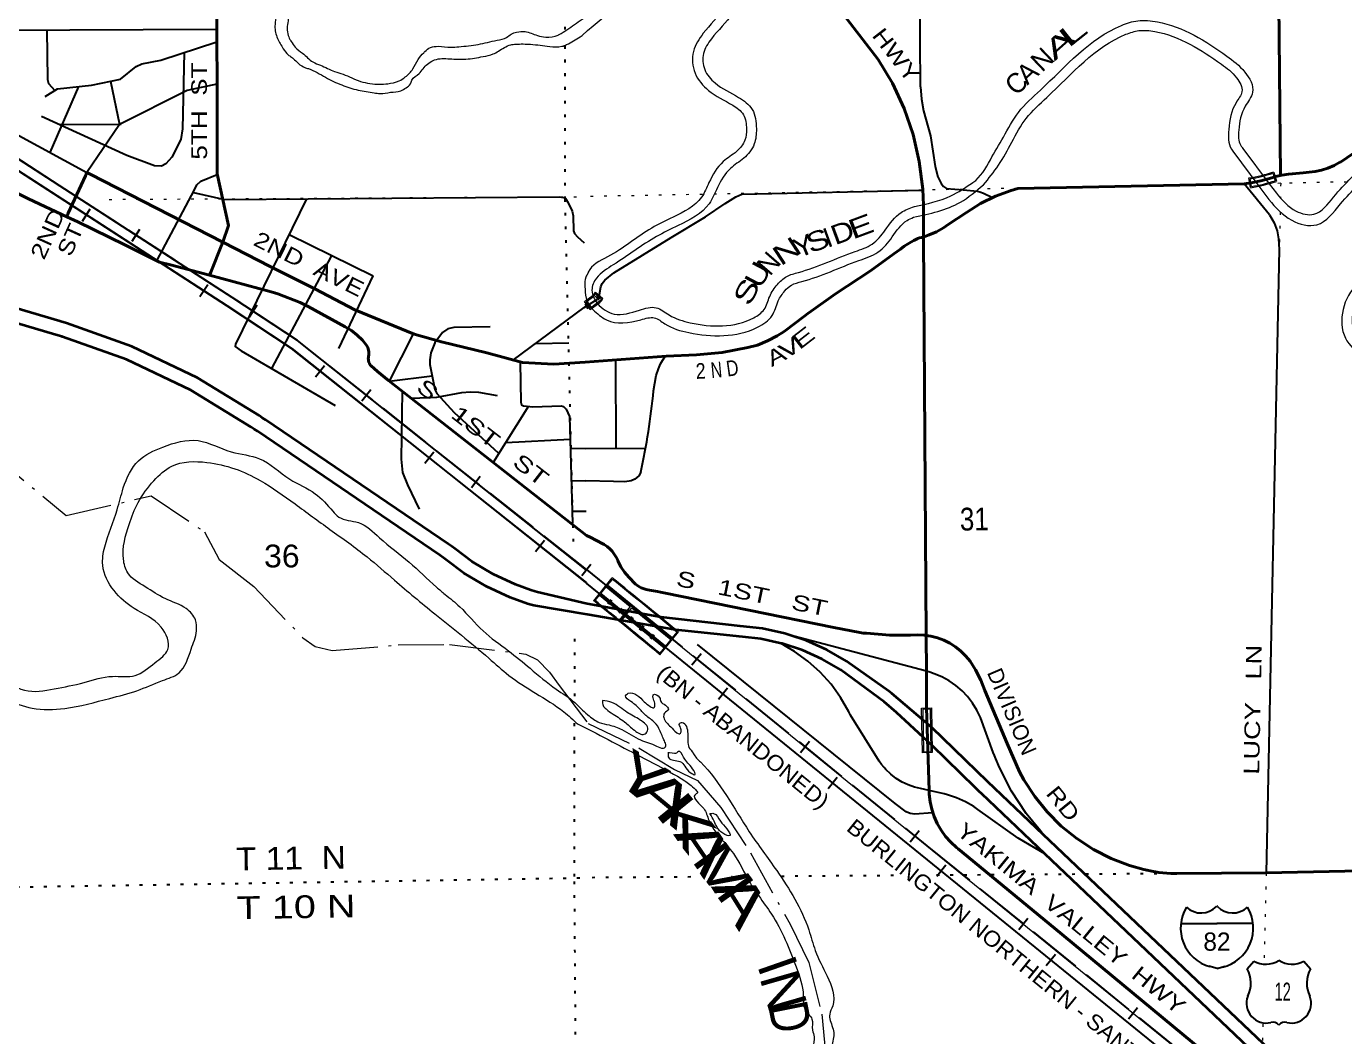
# Model space of a CAD drawing. Header units: feet. Extents: x -2 to 285336, y -549186 to -364975.
# Drawn here: x 185504 to 195631, y -407182 to -399425 of the extents above; entities that cross this region are included whole.
import ezdxf
from ezdxf.enums import TextEntityAlignment as Align

# ---------------------------------------------------------------- set-up
doc = ezdxf.new("R2010")
doc.units = ezdxf.units.FT
doc.header["$LTSCALE"] = 70
for name, pattern in [('DOT_DASHED', [7.7, 5, -1.2, 0.3, -1.2]), ('DOTTED', [1.5, 0.3, -1.2]), ('LONG_DASHED', [7.5, 6, -1.5])]:
    doc.linetypes.add(name, pattern=pattern)
for name, color, linetype, lineweight in [('15', 7, 'Continuous', 25), ('16', 7, 'Continuous', 25), ('18', 7, 'Continuous', 35), ('19', 7, 'Continuous', 25), ('26', 7, 'Continuous', 40), ('27', 7, 'Continuous', 13), ('29', 7, 'Continuous', 25), ('31', 7, 'Continuous', 13), ('34', 7, 'Continuous', 25), ('39', 7, 'Continuous', 13), ('41', 7, 'Continuous', 13), ('44', 7, 'DOT_DASHED', 13), ('55', 7, 'Continuous', 13), ('6', 7, 'DOTTED', 25), ('61', 7, 'Continuous', 13), ('63', 7, 'Continuous', 25), ('7', 7, 'DOTTED', 13)]:
    doc.layers.add(name, color=color, linetype=linetype, lineweight=lineweight)
doc.layers.add('30', color=7, linetype='Continuous')

msp = doc.modelspace()

# ---------------------------------------------------------------- linework, layer by layer
at = {"layer": '15'}
for p, q in [((194647.27, -406183.03), (194650.17, -406180.12)), ((194653.34, -406182.5), (194649.91, -406180.12)), ((194374.56, -406314.5), (194650.97, -406314.5)), ((194650.97, -406660.08), (194587.08, -406642.12)), ((194650.44, -406660.34), (194714.07, -406641.6))]:
    msp.add_line(p, q, dxfattribs=at)
msp.add_lwpolyline([(194926.33, -406314.5), (194650.44, -406314.5), (194650.97, -406314.5)], dxfattribs=at)
for centre, radius, start, end in [((194528.59, -406067), 165.66, 227.34264, 315.81164), ((194772.28, -406067), 165.66, 224.18794, 312.69414), ((194677.19, -406349.6), 306.13, 148.44434, 254.43375), ((194623.68, -406349.6), 306.13, 283.08088, 31.62479)]:
    msp.add_arc(centre, radius, start, end, dxfattribs=at)
at = {"layer": '16'}
for p, q in [((194882.26, -406661.14), (194933.57, -406602.38)), ((195125.33, -406596.41), (195125.05, -406596.61)), ((195317.42, -406602.29), (195368.81, -406661.14))]:
    msp.add_line(p, q, dxfattribs=at)
for centre, radius, start, end in [((194689.28, -406771.77), 222.05, 332.97043, 29.75871), ((195024.65, -406444.72), 182.07, 239.97227, 303.45418), ((195226.43, -406445.22), 181.52, 236.33975, 300.08743), ((195226.42, -406444.72), 182.07, 236.54582, 236.59441), ((195561.78, -406771.77), 222.05, 150.24129, 207.02957), ((195028.47, -406926.67), 151.42, 159.09177, 283.81923), ((195222.59, -406926.67), 151.42, 256.18077, 20.90823)]:
    msp.add_arc(centre, radius, start, end, dxfattribs=at)
for centre, major_axis, start_param, end_param in [((195083.81, -407125.49), (-19.56, 51.67), 4.95877769, 6.28318531), ((195167.26, -407125.49), (19.56, 51.67), 0, 1.32637542)]:
    msp.add_ellipse(centre, major_axis=major_axis, ratio=0.929097, start_param=start_param, end_param=end_param, dxfattribs=at)
at = {"layer": '18'}
for points in [[(189811.09, -403858.95), (189430.48, -403768.69), (189413.05, -403764.56), (189380.48, -403753.05), (189261.92, -403711.17), (189089.24, -403630.91), (188925.89, -403533.04), (188798.02, -403436.95), (188769.15, -403415.25), (188748.02, -403400.89), (187341.76, -402445.3), (187316.76, -402429.67), (187291.76, -402412.88), (186820.1, -402124.07), (186314.42, -401883.08), (185811.32, -401705.11), (185769.02, -401690.15), (185761.32, -401687.88), (183887.45, -401134.56)], [(189811.77, -403940.95), (189403.22, -403871.54), (189381.49, -403867.85), (189353.22, -403857.86), (189221.59, -403811.36), (189038.66, -403726.34), (188865.61, -403622.66), (188729.34, -403520.25), (188708.8, -403504.81), (188679.34, -403484.79), (187280.24, -402534.06), (187255.24, -402518.43), (187230.24, -402501.69), (186768.6, -402219), (186273.13, -401982.87), (185780.68, -401808.67), (185777.24, -401807.45), (185730.68, -401793.66), (183967.49, -401271.36)], [(191369.11, -404099.27), (191330.22, -404086.46), (191160.3, -404049.6), (190987.45, -404030.71), (190376.91, -403960.62), (189811.09, -403858.96)], [(191293.38, -404160.22), (191147.45, -404128.57), (191005.94, -404113.1), (190980.94, -404110.44), (190955.94, -404107.74), (190491.65, -404057.62), (189811.77, -403940.96)], [(193328.73, -405779.44), (192843.64, -405318.42), (192824.5, -405300.23), (192793.64, -405270.01), (192463.46, -404946.64), (192188.63, -404692.89), (192093.51, -404612.19), (191762.92, -404368.48), (191760.27, -404366.74), (191617.29, -404283.39), (191466.38, -404215.45), (191309.19, -404163.65), (191293.38, -404160.22)], [(193315.57, -405628.97), (192890.93, -405225.4), (192460.27, -404808.86), (192153.09, -404548.5), (192129.8, -404529.98), (191806.9, -404301.66), (191804.12, -404299.83), (191653.9, -404212.27), (191495.36, -404140.88), (191369.11, -404099.27)], [(198290.84, -411237.42), (198283.64, -411223.23), (198163.26, -410994.45), (197613.15, -410070.92), (196945.04, -409177.14), (196187.17, -408358.09), (193315.57, -405628.97)], [(198179.46, -411238.38), (198140.52, -411162.29), (197530.03, -410126.52), (196868.19, -409241.12), (196140.56, -408454.75), (196117.6, -408429.93), (196092.43, -408406.01), (193328.73, -405779.44)]]:
    msp.add_lwpolyline(points, dxfattribs=at)
at = {"layer": '19'}
for points in [[(192439.56, -405292.78), (192372, -405278.05), (192327.83, -405267.14), (192278.34, -405249.65), (192230.95, -405227.08), (192186.19, -405199.68), (192144.53, -405167.75), (192106.43, -405131.64), (192093.7, -405116.75), (192072.34, -405091.78), (192056.66, -405066.75), (191835, -404713.05), (191822.21, -404687.19), (191759.33, -404578.34), (191685.43, -404476.66), (191601.3, -404383.26), (191507.86, -404299.17), (191406.15, -404225.3), (191322.28, -404176.9), (191293.38, -404160.22)], [(192418.17, -404377.21), (191398.89, -404107.16), (191369.11, -404099.27)], [(193315.57, -405628.97), (193293.59, -405602.05), (193184.93, -405468.95), (193073.09, -405298.23), (192979.71, -405116.75), (192951.63, -405049.83), (192941.11, -405024.75), (192931.91, -404999.83), (192833, -404732.05), (192806, -404675.27), (192773.22, -404621.63), (192735.01, -404571.7), (192691.79, -404526.05), (192644.03, -404485.16), (192592.26, -404449.49), (192537.05, -404419.42), (192478.99, -404395.29), (192444, -404384.05), (192418.17, -404377.21)], [(193328.73, -405779.44), (193298, -405761.27), (193122.31, -405657.43), (192814, -405438.05), (192782.22, -405415.98), (192718.12, -405378.65), (192650.46, -405348.23), (192580, -405325.05), (192554.14, -405317.76), (192439.56, -405292.78)]]:
    msp.add_lwpolyline(points, dxfattribs=at)
at = {"layer": '26'}
for p, q in [((192416.36, -404101.11), (192396.33, -401045.96)), ((192418.17, -404377.21), (192416.36, -404101.11))]:
    msp.add_line(p, q, dxfattribs=at)
for points in [[(195138.66, -400568.77), (195088.24, -395279.61), (195021.46, -389992.83), (195021.14, -389967.83)], [(187012.86, -401081.67), (187058.21, -400954.28), (186969.33, -400556.49), (186966.61, -398828.9), (186958.51, -398102.65), (186942.56, -395580.63), (186942.49, -395567.58)], [(192396.33, -401045.96), (192394.7, -400797.46), (192389.82, -400674.54), (192363.87, -400463.36), (192315.98, -400256.06), (192246.69, -400054.9), (192156.74, -399862.08), (192047.14, -399679.72), (190155.66, -397222.51), (190021.45, -397076.93), (189872.76, -396946.17), (189753.32, -396858.73)], [(185814.49, -400886.25), (185519.78, -400748.18), (184922.91, -400449.4), (184491.92, -400232.03), (184378.37, -400160.36)], [(195100.07, -400578.29), (195111.72, -400575.46), (195149.62, -400566.27), (195200.16, -400559.49), (195228.58, -400558.02), (195311.39, -400549.21), (195403.55, -400538.79), (195453.98, -400528.9), (195503.09, -400513.8), (195550.36, -400493.65), (195595.26, -400468.67), (195598.94, -400466.35), (195785.31, -400339.75)], [(187012.86, -401081.67), (185993.64, -400558.58), (185968.94, -400545.9), (185957.3, -400571.56), (185826.37, -400860.06), (185814.49, -400886.25)], [(194861.51, -400633.71), (194925.82, -400624.53), (194987.19, -400611.18), (195071.69, -400588.04), (195100.07, -400578.29)], [(192396.33, -401045.96), (192406.51, -401037.8), (192440.35, -401026.77), (192496.86, -401001.54), (192550.43, -400970.55), (192586.09, -400945.42), (192726, -400854.05), (192834.32, -400785.44), (192949.21, -400728.52), (193069.42, -400683.93), (193121, -400669.05), (194861.51, -400633.7)], [(186910.7, -401336.44), (186611.67, -401256.45), (186527.08, -401234.6), (186260.04, -401102.71), (185899.95, -400926.28), (185814.49, -400886.25)], [(186910.7, -401336.44), (186920.98, -401311.02), (187006.46, -401099.64), (187012.86, -401081.67)], [(189795.78, -402002.87), (189555.73, -402017.54), (189316.77, -402005.56), (189042.68, -401931.99), (188692.16, -401847.69), (188482.49, -401787.07), (188027.97, -401602.21), (187720.3, -401440.93), (187376.35, -401268.22), (187012.86, -401081.67)], [(189795.78, -402002.87), (190418, -401958.05), (190651, -401946.05), (190850.27, -401929.21), (191046.69, -401891.65), (191120, -401872.05), (191198.42, -401840.46), (191273.1, -401800.86), (191325.35, -401766.73), (191483.12, -401647.53), (191507.89, -401628.81), (191533.12, -401610.87), (191719.02, -401478.65), (191988, -401302.05), (192168.15, -401171.98), (192193.39, -401153.76), (192218.15, -401134.83), (192247.58, -401112.33), (192298.31, -401081.38), (192322.72, -401067.97), (192348.31, -401055.01), (192351.08, -401053.8), (192356.51, -401052.09), (192365.9, -401049.12), (192381.12, -401046.02), (192396.33, -401045.96)], [(189806.76, -403334.24), (188286.72, -402144.81), (188202.39, -402074.02), (188176.65, -402052.41), (188152.39, -402032.37), (188148.88, -402028.15), (188143.66, -402020.33), (188139.28, -402012.01), (188135.8, -402003.28), (188133.26, -401994.24), (188131.67, -401984.98), (188131.06, -401975.6), (188131.43, -401966.21), (188133.35, -401958.51), (188135.2, -401946.91), (188135.82, -401935.17), (188135.21, -401923.44), (188133.38, -401911.83), (188130.34, -401900.48), (188126.14, -401889.51), (188120.81, -401879.03), (188114.41, -401869.18), (188085.69, -401835.26), (188045.64, -401796.08), (188001.71, -401761.29), (187954.39, -401731.3), (187668.4, -401574.68), (187606.84, -401545.86), (187435.22, -401479.59), (187411.36, -401470.38), (187385.22, -401463.39), (186910.7, -401336.44)], [(192416.36, -404101.11), (192401.31, -404098.79), (192349.21, -404096.28), (192297.14, -404099.23), (192292.19, -404099.8), (192136.3, -404100.68), (191956.87, -404085.13), (191931.77, -404082.95), (191906.87, -404078.39), (191707.65, -404041.86), (190402.23, -403775.02), (190376.47, -403769.76), (190352.23, -403765.12), (190291.61, -403753.52), (190266.52, -403748.72), (190241.61, -403741.04), (190227.18, -403735.23), (190208.74, -403725.46), (190191.42, -403713.82), (190184.85, -403708.67), (190131.66, -403655.27), (190099.66, -403616.16), (190071.92, -403573.92), (190048.75, -403529.01), (190046.82, -403524.69), (190035.12, -403500.15), (190020.92, -403476.97), (190004.37, -403455.4), (189985.66, -403435.67), (189964.99, -403418.01), (189942.59, -403402.61), (189933.27, -403397.16), (189835.16, -403346.52), (189806.76, -403334.24)], [(200349.74, -405811.33), (195027.78, -405924.78), (194343.05, -405929.24), (194295.13, -405929.12), (194203.36, -405921.57), (194137.89, -405909.2), (194113.01, -405904.5), (194087.89, -405897.65), (193979.7, -405868.12), (193837.24, -405813.5), (193701.27, -405744.28), (193573.27, -405661.23), (193454.67, -405565.25), (193346.74, -405457.4), (193250.68, -405338.86), (193167.54, -405210.93), (193134.58, -405148.72), (193037.76, -404931.55), (192867.67, -404525.58), (192836.18, -404444.25), (192796.36, -404366.66), (192753.22, -404299.98), (192720.22, -404259.58), (192683.19, -404222.86), (192642.51, -404190.2), (192598.65, -404161.98), (192552.07, -404138.5), (192503.3, -404120.01), (192452.86, -404106.73), (192416.36, -404101.11)], [(192439.56, -405292.78), (192420.01, -404658.05), (192418.17, -404377.21)], [(198024.88, -411022.28), (197979.69, -410996.69), (197880.11, -410929.98), (197788.06, -410853.24), (197704.53, -410767.29), (197630.44, -410673.08), (196974.47, -409716.08), (196905.23, -409610.59), (196481.27, -409044.18), (196000.43, -408525.19), (195467.97, -408059.31), (193460.2, -406399.09), (192690.66, -405763.23), (192663.25, -405740.95), (192648.9, -405729.67), (192604.95, -405689.98), (192565.39, -405645.9), (192530.65, -405597.94), (192501.12, -405546.6), (192477.11, -405492.46), (192458.9, -405436.11), (192446.67, -405378.16), (192440.57, -405319.25), (192439.56, -405292.78)]]:
    msp.add_lwpolyline(points, dxfattribs=at)
at = {"layer": '29'}
for p, q in [((192373.8, -399889.04), (192357.91, -398068.07)), ((184378.15, -399455.83), (186967.58, -399447.35)), ((185904.38, -399886.56), (185685.22, -400392.82)), ((186150.52, -399846.77), (186218.61, -400177.43)), ((185756.57, -400178.18), (186232.63, -400175.41)), ((195053.8, -400871.2), (194860, -400633.05)), ((187522.46, -401022.78), (188169.42, -401341.08)), ((187390.09, -402052.35), (187848.83, -401188.93)), ((195129.33, -401137.99), (195028.03, -405925.76)), ((187904.18, -401899.01), (188169.42, -401341.08)), ((189245.75, -401986.5), (189790.27, -401584.66)), ((189418.84, -401858.76), (189670.6, -401854.77)), ((190029.04, -401986.07), (190033.15, -402665.46)), ((189362.79, -402342.04), (189090.2, -402773.53)), ((189187.33, -402621.27), (189681.01, -402593.6)), ((189685.04, -402664.17), (189801.25, -402666.46)), ((189801.25, -402666.46), (190257.36, -402664.49)), ((189693.26, -402912.96), (189803.3, -402914.26)), ((189703.54, -403147.35), (189805.21, -403146.47))]:
    msp.add_line(p, q, dxfattribs=at)
for points in [[(185662.66, -399451.62), (185666.32, -399831.9), (185673.26, -399864.17), (185722.77, -399916.84)], [(185649.41, -399962.18), (185743.43, -399904.07), (186003.75, -399875.75), (186227.99, -399831.47), (186348.61, -399733.21), (186392, -399713.28), (186536.15, -399683.1), (186967.74, -399543.81)], [(186715.79, -399625.12), (186703.36, -400212.8), (186689.76, -400292.47), (186621.65, -400428.87), (186574.67, -400481.63), (186541.79, -400498.08), (186489.58, -400495.03), (186277.14, -400417.31), (185621.65, -400116.2)], [(186968.25, -399869.35), (186738.87, -399916.81), (186220.61, -400177.42), (185968.94, -400545.9)], [(192373.8, -399889.04), (192380.13, -399983.8), (192396.86, -400073.12), (192448.93, -400266.62), (192486.12, -400501.05), (192506.58, -400581.05), (192530.75, -400631.29), (192549.36, -400653.61), (192571.66, -400668.5), (192701.84, -400679.66), (192809.7, -400690.83), (192828.3, -400694.54), (192858.05, -400705.71), (192926.32, -400739.86)], [(185357.41, -400186.52), (185374.5, -400214.34), (185417.61, -400248.43), (185968.94, -400545.9)], [(186505.7, -401224.04), (186796.36, -400680.61), (186813.06, -400642.01), (186844.3, -400612.56), (186970.36, -400561.09)], [(186787.2, -400701.77), (187026.8, -400753.03), (189596.43, -400733.04), (189633.67, -400739.67), (189647.03, -400746.87), (189663.47, -400775.65), (189696.77, -400844.9), (189705.59, -400879.48), (189707.07, -400994.86), (189713.82, -401015.19), (189737.19, -401040.81), (189788.23, -401088.23)], [(189790.27, -401584.66), (189891.93, -401518.82), (189899.39, -401510.06), (189904.97, -401497.97), (189917.67, -401424.33), (189927.28, -401400.29), (189946.81, -401374.24), (190017.64, -401317.53), (190458.2, -401045.86), (190720.4, -400887.72), (190872.88, -400785.39), (190954.71, -400733.3), (191001.2, -400712.83), (192390.87, -400683.12)], [(187656.8, -400748.13), (187110.99, -401864.03), (187108.99, -401883.89), (187155.15, -401915.96), (187876.95, -402334.98)], [(195053.8, -400871.2), (195089.64, -400932.69), (195113.81, -400995.95), (195123.11, -401055.49), (195129.33, -401137.99)], [(189066.55, -401732.25), (188788.16, -401736.6), (188740.73, -401748.18), (188701.68, -401774.9), (188642.17, -401854.77), (188611.25, -401931.17), (188603.04, -401984.63), (188602.42, -402020.79), (188642.84, -402212.71), (188658.52, -402243.7), (188789.37, -402390.5), (189129.14, -402700.15)], [(188476.38, -401785.3), (188292.44, -402149.61), (188620.64, -402107.28)], [(189298, -402004.62), (189302.92, -402309.17), (189308.96, -402331.08), (189322.32, -402338.28), (189395.12, -402345.04), (189613.42, -402338.77), (189631.61, -402343.42), (189651.13, -402362.95), (189675.79, -402420.52), (189700.46, -403238.84)], [(190321.68, -402222.36), (190342.9, -402106.32), (190359.63, -402054.23), (190376.37, -402015.16), (190411.7, -401957.48)], [(188389.91, -402225.55), (188382.43, -402748.27), (188394.44, -402851.27), (188430.86, -402946.18), (188521.33, -403132.03)], [(188459.44, -402279.96), (188657.94, -402271.99), (188850.14, -402235.75), (188913.36, -402231.36), (188976.32, -402233.59), (189120.57, -402259.41)], [(190224, -402848.05), (190209.01, -402876.59), (190179.25, -402900.77), (190151.36, -402913.8), (190101.15, -402921.24), (190015.61, -402919.38), (189803.3, -402914.26)], [(192464.61, -405464.27), (192328.44, -405473.74), (192293.63, -405470.2), (192263.87, -405455.32), (192177.58, -405391.94), (190660.44, -404169.97)]]:
    msp.add_lwpolyline(points, dxfattribs=at)
msp.add_arc((185557.84, -401799.12), 4782.6, 347.33078, 354.92292, dxfattribs=at)
at = {"layer": '31'}
for p, q in [((189876.42, -401466.3), (189933.05, -401514.32)), ((189835.89, -401599.11), (189792.99, -401537.57))]:
    msp.add_line(p, q, dxfattribs=at)
for points in [[(189792.99, -401537.57), (189857.43, -401490.06), (189867.37, -401479.58), (189876.42, -401466.3)], [(189804.01, -401539.39), (189862.75, -401496.08), (189873.62, -401484.62), (189878.03, -401478.15), (189923.01, -401516.3)], [(189804.01, -401539.39), (189862.75, -401496.08), (189873.62, -401484.62), (189878.03, -401478.15), (189923.01, -401516.3)], [(189923.01, -401516.3), (189917.63, -401524.34), (189904.49, -401538.59), (189837.75, -401587.79), (189804.01, -401539.39)], [(189923.01, -401516.3), (189917.63, -401524.34), (189904.49, -401538.59), (189837.75, -401587.79), (189804.01, -401539.39)], [(189835.89, -401599.11), (189909.85, -401544.58), (189923.93, -401529.31), (189933.5, -401515.02)]]:
    msp.add_lwpolyline(points, dxfattribs=at)
at = {"layer": '31', "linetype": 'DOTTED', "lineweight": 100}
msp.add_arc((189692.61, -401343.45), 258.31, 295.10943, 325.00271, dxfattribs=at)
at = {"layer": '34'}
for p, q in [((185935.5, -400919.82), (185995.61, -400826.97)), ((186837.01, -401500.27), (186897.12, -401407.42)), ((187724.51, -402115.06), (187793.25, -402028.4)), ((188566.19, -402779.3), (188634.93, -402692.64)), ((189415.27, -403456.07), (189484, -403369.41))]:
    msp.add_line(p, q, dxfattribs=at)
at = {"layer": '34', "lineweight": 13}
msp.add_line((189812.34, -403704.16), (195355.76, -408200.04), dxfattribs=at)
at = {"layer": '34'}
for points in [[(189808.1, -403600), (187586.25, -401837.76), (187084.85, -401507.35), (174465.98, -393339.02), (172660.77, -391834.96), (157996.09, -378861.11)], [(189807.62, -403695.64), (187542.09, -401898.76), (187043.71, -401570.34), (174421.3, -393399.72), (172611.75, -391892.04), (158001.49, -378966.34)], [(181678.88, -398096.32), (187044.31, -401569.42), (187542.73, -401897.87), (189809.89, -403703.5)]]:
    msp.add_lwpolyline(points, dxfattribs=at)
at = {"layer": '34', "lineweight": 13}
msp.add_lwpolyline([(189808.62, -403598.15), (192421.47, -405717.24), (195406.15, -408137.91)], dxfattribs=at)
at = {"layer": '34', "linetype": 'DOTTED', "lineweight": 100}
msp.add_arc((150544.55, -452507.63), 62638.95, 50.58036, 51.0465, dxfattribs=at)
at = {"layer": '39'}
for p, q in [((189815, -399457.05), (189774.95, -399495.97)), ((188825, -399616.76), (188825.03, -399616.92)), ((189818.75, -401318.1), (189809.45, -401334.42)), ((189742, -404784.05), (189819.34, -404821))]:
    msp.add_line(p, q, dxfattribs=at)
for points in [[(194772.92, -400383.12), (194972.06, -400652.01), (195048.45, -400755.15)], [(194849.44, -400361.41), (195052.01, -400633.3), (195106.58, -400706.55)]]:
    msp.add_lwpolyline(points, dxfattribs=at)
for points in [[(189004.35, -396265.98), (188929.7, -396404.23), (188811.81, -396497.73), (188788.18, -396514.43), (188731.81, -396582.19), (188711.53, -396648.96), (188675.74, -396736.23), (188671.01, -396784.51), (188669.42, -396874.86), (188688.15, -396974.68), (188688.47, -396986.71), (188760.02, -397111.19), (188821.45, -397231.92), (188852.37, -397337.44), (188848.02, -397399.77), (188826.62, -397574.93), (188819.88, -397697.52), (188837.96, -397773.29), (188836.8, -397879.67), (188821.94, -397924.23), (188746.03, -398086.82), (188713.72, -398153.92), (188666.94, -398205.36), (188592.41, -398269.59), (188560.66, -398282.5), (188552.63, -398282.71), (188437.04, -398311.95), (188327.19, -398330.99), (188204.78, -398330.31), (188154.81, -398337.68), (188085.27, -398363.65), (188025.92, -398395.37), (187980.88, -398436.73), (187901.31, -398537.22), (187854.8, -398598.68), (187805.42, -398628.12), (187694.54, -398683.31), (187609.45, -398727.76), (187587.88, -398746.41), (187567.06, -398793.13), (187561.25, -398801.32), (187543.73, -398896.11), (187541.44, -398960.38), (187523.15, -399101.35), (187477.44, -399192.89), (187450.82, -399247.8), (187421.76, -399360.96), (187413.4, -399423.4), (187418.69, -399471.41), (187433.97, -399517.15), (187478.22, -399596.21), (187515.6, -399643.35), (187540.14, -399660.75), (187605.91, -399719.16), (187664.87, -399747.65), (187670.94, -399749.49), (187803.15, -399816.13), (187927.13, -399874.97), (188052.56, -399913.69), (188175.52, -399934.43), (188221.85, -399941.2), (188301.84, -399930.99), (188379.77, -399918.84), (188421.28, -399895.64), (188454.62, -399866.64), (188465.9, -399838.24), (188520.69, -399786.59), (188584.98, -399714.6), (188630.4, -399687.28), (188640.32, -399682.99), (188756.45, -399673.81), (188880.92, -399676.45), (189012.83, -399656.81), (189090.53, -399636.63), (189130.1, -399615.5), (189225.11, -399566.76), (189263.1, -399561.71), (189377.5, -399562.62), (189524.4, -399578.69), (189618.69, -399578.13), (189654.46, -399565.12), (189759.2, -399504.87), (189774.95, -399495.97)], [(188251.86, -398365.14), (188132.31, -398396.48), (188082.82, -398421.92), (188022.44, -398489.78), (187941.39, -398610.38), (187849.74, -398709.19), (187718.64, -398758.91), (187662.92, -398776.47), (187645.52, -398801.03), (187636.68, -398845.41), (187621.03, -399010.39), (187592.82, -399155.64), (187523.64, -399344.14), (187514.63, -399382.51), (187515.64, -399494.86), (187534.76, -399534.47), (187538.93, -399540.38), (187570.24, -399585.68), (187625.61, -399630.33), (187705.69, -399698.39), (187762.53, -399722.92), (187872.2, -399772.11), (187936.95, -399792.43), (188070.84, -399846.98), (188217.91, -399869.06), (188280.01, -399865.36), (188367.7, -399842.92), (188415.06, -399813.54), (188473.61, -399751.74), (188513.78, -399678.41), (188556.55, -399627.08), (188564.36, -399618.84), (188609.67, -399587.51), (188667.6, -399577.9), (188766.11, -399585.26), (188826.21, -399581.62), (188976.21, -399563.49), (189119.82, -399531.49), (189193.48, -399509.42), (189228.92, -399484.38), (189270.65, -399469.2), (189334.76, -399465.45), (189429.85, -399494.97), (189494.4, -399507.26), (189588.31, -399492.67), (189596.23, -399488.44), (189714.54, -399410.98), (189774.19, -399368.65)], [(189773.95, -399368.83), (190016.67, -399184.65), (190571.89, -398871.9), (190798.3, -398838.85), (190968.65, -398981.34), (191010.88, -399151.59), (190930.74, -399327.43), (190766.51, -399520.42), (190705.67, -399633.72), (190715.2, -399756.17), (190794.75, -399859.63), (190974.74, -399969.85), (191080.26, -400062.93), (191112.19, -400211.22), (191095.55, -400327.97), (191014.6, -400437.51), (190913.18, -400515.16), (190812.63, -400663.13), (190749.91, -400786.51), (190511.1, -400954.33), (190345.54, -401038.84), (190013, -401256.09), (189883.78, -401358.21), (189848.79, -401451.09), (189892.19, -401553), (190019.63, -401633.75), (190213.96, -401603.13), (190342.2, -401585.41), (190441.23, -401640.41), (190604.55, -401700.6), (191091.83, -401662.21), (191171.34, -401598.9), (191214.26, -401497.88), (191273.36, -401406.7), (191344.87, -401345.51), (191434.81, -401314.22), (191870.42, -401153.91), (192002.19, -401095.96), (192101.25, -400990.21), (192224.03, -400854.01), (192326, -400808.05)], [(189815, -399457.05), (190598.97, -398943.74), (190775.92, -398917.91), (190901.75, -399023.16), (190931.79, -399144.27), (190866.84, -399286.8), (190704.21, -399477.9), (190629.19, -399617.61), (190642.16, -399784.21), (190743.75, -399916.34), (190930.01, -400030.41), (191012.14, -400102.85), (191036.05, -400213.91), (191023.97, -400298.63), (190960.59, -400384.41), (190857.96, -400462.98), (190747.93, -400624.91), (190691.51, -400735.88), (190472.3, -400889.93), (190307.87, -400973.86), (189969.15, -401195.15), (189820.94, -401312.28), (189818.75, -401318.1)], [(192772.42, -400625.7), (192775.2, -400623.91), (192909.55, -400449.39), (193009.78, -400275.3), (193125.87, -400084.94), (193294.39, -399913.99), (193916.57, -399417.75), (194042.58, -399381.98), (194193.22, -399390.1), (194726.34, -399652.51), (194864.34, -399775.32), (194924.46, -399931.28), (194867.56, -400038.5), (194817.62, -400221.99), (194833.1, -400338.33), (194849.44, -400361.41)], [(192856.3, -400641.51), (192972.04, -400491.16), (193074.31, -400313.54), (193185.38, -400131.41), (193344.66, -399969.83), (193951.55, -399485.78), (194051.03, -399457.54), (194173.86, -399464.17), (194684.09, -399715.3), (194800.9, -399819.26), (194842.18, -399926.34), (194797.39, -400010.73), (194741.28, -400216.89), (194761.2, -400366.56), (194772.92, -400383.12)], [(195106.58, -400706.55), (195258.79, -400843.24), (195395.58, -400867.61), (195546.51, -400735.07), (195681.2, -400588.67), (195832, -400446.09), (195975.42, -400355.84), (196116, -400362.07), (196245.55, -400450.83), (196291.27, -400578.84), (196272.98, -400723.75), (196152.18, -400857.91), (196003.54, -401012.53), (195961.18, -401159.75), (195920.83, -401306.95), (195792.04, -401443.22), (195695.79, -401615.25), (195709.92, -401785.86), (195817.72, -401901.02), (195987.55, -402001.32), (196116.29, -402023.78), (196328.11, -401946.72), (197262.29, -401522.83), (197456.76, -401504.27), (197629.02, -401638.69), (197755.66, -401817.91), (197784.02, -402002.4), (197767.86, -402322.09), (197754.84, -402569.4), (197834.43, -402676.89), (197955.51, -402729.59), (198107.62, -402693.48), (198302.57, -402550.33), (198434.36, -402494.39), (198663.91, -402553.73), (198745.34, -402647.13), (198815.64, -402815.01), (198963.95, -402959.79), (199121.2, -403016.04), (199242.93, -402958.22), (199317.74, -402838.71), (199330.49, -402569.3), (199301.4, -402324.54), (199321.24, -402141.43), (199423.99, -402009.51), (199603.8, -401940.9), (199776.47, -401944.71), (199925.91, -402019.15), (200442.51, -402243.6), (200524.26, -402363.11), (200508.49, -402550.18), (200483.9, -402673.07), (200522.34, -402861.45), (200658.54, -403165.12), (200708.94, -403347.32), (200640.8, -403518.99), (200538.04, -403650.91), (200469.13, -403760.3), (200532.87, -403884.06), (200721.88, -403911.77), (200889.37, -403983.97), (201005.9, -404157.29), (201072.53, -404353.35), (201144.62, -404503.12), (201300.63, -404621.68), (201521.56, -404632.92), (201910.96, -404469.19), (202116.86, -404400.24), (202264.03, -404452.61), (202370.11, -404591.9), (202418.04, -404735.96), (202347.93, -404911.67), (202212.77, -405019.89), (202083.85, -405146.12), (202034.56, -405219.09), (202088.24, -405340.97), (202199.83, -405438), (202587.93, -405734.84)], [(195048.45, -400755.15), (195224.59, -400913.33), (195417.95, -400947.78), (195599, -400788.79), (195734.63, -400641.37), (195878.18, -400505.65), (195995.52, -400431.8), (196091.28, -400436.05), (196183.1, -400498.96), (196214.62, -400587.21), (196201.51, -400691.03), (196097.26, -400806.82), (195936.6, -400973.94), (195888.97, -401139.47), (195853.45, -401269.05), (195731.14, -401398.47), (195619.16, -401598.62), (195637.33, -401818.06), (195770.32, -401960.13), (195961.19, -402072.85), (196123.12, -402101.1), (196356.47, -402016.21), (197281.88, -401596.3), (197434.16, -401581.77), (197574.16, -401691.01), (197684.21, -401846.76), (197708.73, -402006.24), (197692.96, -402318.23), (197678.53, -402592.37), (197786.1, -402737.65), (197948.51, -402808.34), (198139.75, -402762.94), (198339.92, -402615.95), (198440.23, -402573.37), (198622.65, -402620.53), (198680.84, -402687.28), (198752.35, -402858.03), (198923.27, -403024.89), (199125.25, -403097.14), (199294.89, -403016.57), (199391.73, -402861.86), (199405.7, -402566.63), (199376.88, -402324.15), (199393.51, -402170.7), (199470.29, -402072.12), (199616.82, -402016.21), (199758.04, -402019.32), (199894.22, -402087.16), (200392.81, -402303.78), (200447.28, -402383.42), (200434.11, -402539.64), (200407.38, -402673.22), (200450.51, -402884.57), (200587.77, -403190.61), (200629.94, -403343.05), (200575.05, -403481.36), (200476.57, -403607.77), (200382.84, -403756.56), (200483.85, -403952.67), (200701.25, -403984.55), (200839.43, -404044.11), (200938.1, -404190.86), (201002.98, -404381.78), (201084.87, -404551.91), (201273.69, -404695.41), (201534.85, -404708.69), (201937.44, -404539.42), (202116.12, -404479.58), (202217.88, -404515.79), (202302.88, -404627.42), (202338.22, -404733.63), (202285.6, -404865.49), (202162.97, -404963.68), (202025.95, -405097.84), (201949.23, -405211.42), (202026.37, -405386.56), (202152.4, -405496.14), (202470.14, -405739.17)], [(192319.44, -400890.91), (192679.09, -400774.93), (192856.3, -400641.51)], [(192326, -400808.05), (192605.06, -400726.26), (192772.42, -400625.7)], [(189855.36, -401599.21), (189960.78, -401678.96), (190224.93, -401677.33), (190327.67, -401663.13), (190409.87, -401708.78), (190594.05, -401776.66), (191120.6, -401735.18), (191232.93, -401645.73), (191280.74, -401533.21), (191330.38, -401456.62), (191382.88, -401411.7), (191460.09, -401384.84), (191898.49, -401223.5), (192046.43, -401158.44), (192156.48, -401040.96), (192269.99, -400915.04), (192319.44, -400890.91)], [(189809.45, -401334.42), (189802.25, -401350.4), (189795.22, -401421.4), (189805.65, -401510.89), (189815.94, -401539.18), (189832.22, -401569.2), (189855.36, -401599.21)], [(182230.47, -402105.17), (182285, -402253.05), (182347, -402338.05), (182341, -402448.05), (182378, -402581.05), (182460, -402702.05), (182709, -402999.05), (182879, -403072.05), (183078, -403174.05), (183252, -403213.05), (183397, -403276.05), (183585, -403299.05), (183708, -403280.05), (183890, -403339.05), (184017, -403348.05), (184059, -403336.05), (184045, -403279.05), (184060, -403223.05), (184349, -403257.05), (184565, -403356.05), (184673, -403474.05), (184829, -403595.05), (184956, -403600.05), (184964, -403437.05), (184967, -403300.05), (184974, -403143.05), (184981, -403047.05), (184921, -402954.05), (184789, -402835.05), (184597, -402763.05), (184341, -402798.05), (184156, -402844.05), (184014, -402849.05), (183952, -402784.05), (184085, -402741.05), (184298, -402706.05), (184519, -402685.05), (184747, -402748.05), (184920, -402809.05), (185138, -402989.05), (185147, -403182.05), (185119, -403413.05), (185076, -403624.05), (185023, -403797.05), (185076, -404000.05), (185171, -404178.05), (185289, -404381.05), (185491, -404523.05), (185718, -404512.05), (185947, -404463.05), (186166, -404416.05), (186339, -404409.05), (186492, -404311.05), (186591, -404209.05), (186540, -404038.05), (186332, -403894.05), (186178, -403757.05), (186091, -403563.05), (186106, -403421.05), (186202, -403136.05), (186249, -402969.05), (186366, -402760.05), (186552, -402655.05), (186823, -402606.05), (187078, -402692.05), (187296, -402745.05), (187527, -402901.05), (187723, -403013.05), (187857.96, -403146.53)], [(182061.31, -402463.93), (182123, -402552.05), (182229, -402673.05), (182422, -402899.05), (182586, -403049.05), (182744, -403178.05), (182938, -403302.05), (183103, -403409.05), (183347, -403497.05), (183606, -403528.05), (183845, -403522.05), (184058, -403490.05), (184181, -403475.05), (184331, -403498.05), (184528, -403595.05), (184688, -403689.05), (184804, -403770.05), (184896, -403861.05), (184934, -403939.05), (184919, -403975.05), (184889, -403977.05), (184873, -404019.05), (185004, -404209.05), (185126, -404395.05), (185230, -404526.05), (185348, -404591.05), (185548, -404660.05), (185799, -404662.05), (186145, -404585.05), (186354, -404526.05), (186550, -404448.05), (186677, -404389.05), (186770, -404208.05), (186811, -404066.05), (186803, -403983.05), (186732, -403896.05), (186571, -403819.05), (186417, -403728.05), (186283, -403621.05), (186250, -403516.05), (186293, -403249.05), (186363, -403080.05), (186484, -402914.05), (186621, -402802.05), (186891, -402773.05), (187105, -402822.05), (187300, -402912.05), (187568, -403092.05), (187836, -403287.05), (188122, -403499.05), (188332, -403677.05), (188642, -403936.05), (188846, -404100.05), (189056, -404276.05), (189211, -404408.05), (189416, -404545.05), (189632, -404687.05), (189742, -404784.05)], [(187858.58, -403147.14), (187905, -403193.05), (188055, -403235.05), (188217, -403351.05), (188445, -403539.05), (188655, -403731.05), (188720.69, -403786.41)], [(188720.69, -403786.41), (188833, -403881.05), (189013, -404067.05), (189207, -404219.05), (189374, -404354.05), (189574, -404514.05), (189717, -404617.05), (189814, -404708.05), (189818.16, -404711.2)], [(189818.16, -404711.2), (189905.52, -404769.76), (189980.02, -404788.89), (190078.8, -404823.8), (190222.3, -404904.34), (190345.31, -404950.99), (190397.69, -404966.39), (190413.64, -404958.15), (190415.43, -404940.04), (190400.91, -404902.05), (190363.73, -404816.12), (190316.83, -404756.45), (190278.36, -404728.81), (190219.44, -404671.29), (190148.44, -404609.92), (190107.74, -404564.22), (190127.58, -404545.88), (190193.98, -404559.1), (190250.82, -404610.61), (190295.41, -404646.21), (190323.65, -404657.9), (190331.24, -404621.64), (190318.71, -404581.61), (190320.42, -404557.48), (190368.85, -404578.96), (190377.25, -404608.99), (190413.72, -404636.65), (190436.19, -404668.52), (190406.45, -404699.04), (190400.83, -404731.26), (190453.89, -404802.91), (190500.62, -404848.53), (190522.82, -404858.29), (190530.28, -404811.98), (190521.83, -404777.93), (190541.8, -404769.64), (190574.31, -404801.37), (190584.98, -404853.48), (190585.7, -404911.74), (190594.34, -404961.86), (190626.99, -405005.65), (190629.05, -405009.64), (190682.01, -405073.26), (191057.91, -405608.95), (191268.31, -405907.65), (191514.75, -406362.61), (191564.86, -406520.71), (191655.6, -406718.47), (191698.54, -406946.98), (191675.23, -407009.57), (191679.83, -407057.73), (191707.22, -407163.87), (191690.44, -407268.57), (191732.65, -407436.82), (191728.5, -407589.58), (191693.98, -407720.63), (191702.53, -407927.48), (191775.26, -408129.49), (191967.06, -408384.22), (192208.66, -408608.18), (192435.72, -408792.13), (192591.44, -408886.58), (192809.99, -408867.71), (193067.13, -408721.75), (193144.42, -408640.39), (193159.36, -408549.78), (193164.97, -408515.55), (193194.43, -408462.93), (193156.15, -408451.36), (193147.46, -408397.22), (193074.18, -408313.77), (192991.28, -408264.6), (192954.07, -408176.66), (192971.29, -408108.13), (193014.66, -408043.27), (192963.85, -407991.68), (192969.45, -407957.45), (193065.02, -407893.94), (193157.84, -407770.18), (193177.22, -407713.67), (193259.13, -407682.48), (193362.31, -407584.71), (193493.78, -407502.65), (193563.8, -407483.67), (193517.27, -407454.13), (193508.63, -407404), (193561.25, -407439.5), (193631.86, -407468.73), (193755.07, -407531.45), (193932.19, -407571.38), (194226.11, -407641.95), (194491.66, -407690.79), (194622.7, -407737.34), (194891.95, -407924.77), (195119.7, -408164.98), (195303.3, -408405.75), (195421.43, -408544.89)], [(189930.28, -404600.34), (190002.75, -404617.5), (190120.08, -404692.35), (190219.16, -404751.36), (190278.27, -404824.94), (190258.6, -404857.34), (190186.1, -404838.18), (190109.03, -404772.86), (190011.86, -404705.79), (189957.18, -404666.3), (189934.79, -404640.47), (189930.28, -404600.34)], [(189819.34, -404821), (190318.82, -405081.93), (190561.34, -405217.47), (190644.46, -405284.72), (190658.83, -405310.65), (190638.96, -405326.98), (190653.57, -405373.01), (190708.47, -405430.58), (190747.71, -405520.49), (190935.52, -405777.29), (191058.59, -405992.72), (191130.19, -406102.31), (191228.24, -406241.71), (191417.88, -406647.17), (191472.76, -406867.49), (191475.66, -406939.79), (191490.2, -406979.79), (191539.2, -407047.48), (191542.24, -407131.83), (191556.93, -407183.88), (191549.86, -407262.34), (191570.87, -407338.42), (191604.92, -407496.72), (191602.58, -407633.39), (191589.4, -407703.88), (191565.36, -407708.21), (191544.8, -407668.29), (191521.74, -407588.21), (191482.55, -407502.31), (191453.2, -407400.21), (191434.18, -407322.09), (191402.07, -407322.5), (191392.4, -407352.77), (191399.21, -407416.98), (191369.87, -407479.64), (191143.8, -407540.81), (190940.94, -407529.35), (190688.52, -407405.99), (190503.54, -407380.23), (190415.64, -407413.51), (190273.86, -407473.6), (190119.12, -407622.26), (189969.98, -407736.7), (189843.98, -407826.66)], [(190434.39, -405005.04), (190438.76, -405042.22), (190525.4, -405069.24), (190604.73, -405154.62), (190641.05, -405170.23), (190622.45, -405126.26), (190553.1, -405036.73), (190514.43, -404993.02), (190498.52, -405005.28), (190482.49, -405007.5), (190434.28, -405004.1), (190435.46, -405004.42)], [(190755.12, -405470.17), (190787.95, -405528.01), (190853.3, -405619.61), (190909.74, -405638.98), (190885.02, -405587.05), (190836.11, -405527.4), (190783.19, -405467.8), (190755.12, -405470.17)]]:
    msp.add_spline(points, degree=3, dxfattribs=at)
at = {"layer": '44'}
for points in [[(185213.51, -402690.56), (185811.12, -403180.26), (186462.46, -403029.15), (186873.53, -403306.05), (186985.91, -403518.9), (187250.61, -403725.6), (187627.68, -404119.04), (187723.22, -404186.22), (187854.23, -404217.31), (188361.32, -404174.77), (188754.19, -404170.47), (189341.52, -404244.38), (189429.89, -404289.49), (189522, -404384.86), (189596.23, -404487.25), (189818.68, -404778.78)], [(189818.68, -404778.78), (190212.29, -404966.64), (190482.77, -405130.46), (190660.73, -405215.93), (190838.68, -405422.49), (191066.46, -405771.49), (191372.54, -406319.93), (191514.9, -406611.95), (191614.56, -407010.81), (191643.03, -407309.96)]]:
    msp.add_lwpolyline(points, dxfattribs=at)
at = {"layer": '55'}
for p, q in [((192381.64, -404660.08), (192456.64, -404658.59)), ((192388.5, -405003.04), (192381.69, -404660.02)), ((192456.68, -404658.08), (192463.47, -405001.06)), ((192463.59, -405001.53), (192388.6, -405003.02))]:
    msp.add_line(p, q, dxfattribs=at)
msp.add_lwpolyline([(192448.85, -404666.74), (192389.84, -404667.91), (192396.33, -404994.86), (192455.32, -404993.69)], close=True, dxfattribs=at)
at = {"layer": '6'}
for p, q in [((189700.94, -403254.23), (189705.29, -403431.3)), ((189714.23, -404126.95), (189713.69, -404623.76)), ((190607.37, -405956.49), (189828.45, -405961.9)), ((191029.98, -405953.55), (190920.5, -405954.31)), ((192166.62, -405945.65), (191299.71, -405951.67)), ((192937.62, -405940.29), (192479.92, -405943.47))]:
    msp.add_line(p, q, dxfattribs=at)
for points in [[(189683.47, -387581.53), (189636.3, -390120.6), (189647.01, -395437.95), (189641.3, -399458.21)], [(189641.13, -399575.38), (189639.46, -400750.42), (189698.45, -403152.62)], [(189713.53, -404776.37), (189712.21, -405990.75), (189751.66, -411309.44)], [(202511.15, -405781.98), (200349.74, -405811.33), (195028.03, -405925.76), (193210.68, -405938.39)], [(158190.24, -406101.05), (158371.12, -406102.98), (163152.22, -406070.09), (168454.47, -406064.37), (173793.23, -406066.06), (179063, -406088), (184379.48, -406050.14), (189828.45, -405961.9)]]:
    msp.add_lwpolyline(points, dxfattribs=at)
at = {"layer": '61'}
for p, q in [((194908, -400662.05), (194894.75, -400588.4)), ((194914.75, -400654.41), (194904.13, -400595.37)), ((195080.4, -400553.07), (195098.04, -400610.37)), ((195086, -400544.05), (195107.73, -400614.65))]:
    msp.add_line(p, q, dxfattribs=at)
for centre, radius, start, end in [((194684.75, -399292.9), 1312.82, 279.22093, 287.79481), ((194684.75, -399292.9), 1320.82, 279.56093, 287.43075), ((194684.75, -399293.9), 1387.82, 279.25452, 287.75121), ((194684.75, -399293.9), 1379.82, 279.59555, 287.42914)]:
    msp.add_arc(centre, radius, start, end, dxfattribs=at)
at = {"layer": '63'}
for p, q in [((186374.55, -400983.83), (186314.44, -401076.69)), ((187275.58, -401565.84), (187214.72, -401658.2)), ((188149.73, -402216.39), (188080.99, -402303.05)), ((188991.41, -402880.63), (188922.67, -402967.29)), ((189840.48, -403557.4), (189771.75, -403644.06)), ((190131.75, -403905.5), (190062.07, -403991.4)), ((190617.44, -404326.36), (190687.11, -404240.46)), ((190891.15, -404506.86), (190821.47, -404592.77)), ((191451.84, -404999.73), (191521.51, -404913.82)), ((191732.81, -405192.83), (191663.13, -405278.74)), ((192293.5, -405685.69), (192363.17, -405599.79)), ((192567.21, -405866.19), (192497.53, -405952.1)), ((193127.9, -406359.06), (193197.57, -406273.15)), ((193408.86, -406552.17), (193339.19, -406638.07)), ((193969.56, -407045.03), (194039.23, -406959.12))]:
    msp.add_line(p, q, dxfattribs=at)
at = {"layer": '63', "lineweight": 13}
for p, q in [((189862.61, -403834.73), (190005, -403660.05)), ((189969.17, -403716.66), (190006.34, -403671.06)), ((190370.48, -404249.44), (190512.87, -404074.76))]:
    msp.add_line(p, q, dxfattribs=at)
at = {"layer": '63', "linetype": 'LONG_DASHED'}
for points in [[(189808.31, -403596.47), (187586.84, -401836.95), (187085.39, -401506.52), (174466.56, -393338.21), (172661.42, -391834.2), (158003.18, -378904.4)], [(189808.93, -403596.99), (192422.16, -405716.39), (195406.83, -408137.06), (195498.03, -408209.63), (195587.07, -408283.9), (195674.86, -408359.73)]]:
    msp.add_lwpolyline(points, dxfattribs=at)
at = {"layer": '63'}
msp.add_lwpolyline([(195707.16, -408497.92), (195620.73, -408421.58), (195534.02, -408346.68), (195446.09, -408273.35), (195356, -408201.65), (195355.06, -408200.9), (189809.81, -403703.54)], dxfattribs=at)
at = {"layer": '63', "lineweight": 13}
for points in [[(189917.24, -403780.37), (189959.07, -403729.06), (190143.34, -403878.51), (190101.63, -403929.92)], [(190114.06, -403939.99), (190155.77, -403888.58), (190455.89, -404131.98), (190414.06, -404183.3)]]:
    msp.add_lwpolyline(points, close=True, dxfattribs=at)
for points in [[(190501.84, -404075.61), (190465.99, -404119.59), (189969.17, -403716.66)], [(189873.81, -403833.64), (189907.13, -403792.76), (190091.56, -403942.34), (190058.33, -403983.31)], [(190070.73, -403993.41), (190103.98, -403952.42), (190403.95, -404195.7), (190369.31, -404238.2)]]:
    msp.add_lwpolyline(points, dxfattribs=at)
for centre, radius, start, end in [((150605.55, -452436.63), 62701.72, 50.47151, 51.06991), ((150605.55, -452436.63), 62693.72, 50.47847, 51.06306), ((150543.55, -452509.63), 62571.72, 50.46869, 51.06949), ((150543.55, -452509.63), 62579.72, 50.84422, 51.06175), ((150543.55, -452509.63), 62579.72, 50.47608, 50.82958)]:
    msp.add_arc(centre, radius, start, end, dxfattribs=at)
at = {"layer": '7'}
for p, q in [((190698.77, -400714.78), (189785.29, -400732.27)), ((192694.91, -400676.57), (190794.42, -400712.95)), ((194902.02, -400634.32), (192836.94, -400673.85)), ((186140.67, -400753.53), (189785.29, -400732.27)), ((195002.44, -407086.04), (194982.23, -408002.07))]:
    msp.add_line(p, q, dxfattribs=at)
for points in [[(195009.09, -387731.79), (195021.14, -389967.83), (195086.21, -395277.63), (195139.76, -400629.77), (195137.34, -400744.32)], [(195647.47, -400619.88), (195139.76, -400629.77), (195060, -400631.3)], [(195135.1, -400850.64), (195028.03, -405925.76), (195012.89, -406612.18)]]:
    msp.add_lwpolyline(points, dxfattribs=at)

# ---------------------------------------------------------------- texts
at = {"layer": '15'}
msp.add_text('82', height=140, dxfattribs=at).set_placement((194650.08, -406522.61), align=Align.CENTER)
at = {"layer": '16', "width": 0.6}
msp.add_text('12', height=140, dxfattribs=at).set_placement((195155.23, -406906.92), align=Align.CENTER)
at = {"layer": '27'}
for s, rotation, width, p in [('YAKIMA  VALLEY  HWY', 307.588, 1.25, (190933.99, -398117.92)), ('5TH  ST', 90.09, 1.25, (186892.21, -400448.59)), ('2ND ', 65.592, 1.25, (185639.6, -401224.41)), ('ST', 65.592, 1.2, (185845.11, -401199.74)), ('2ND  AVE', 333.701, 1.25, (187239.16, -401100.92)), ('E', 37.662, 1.55, (191442.63, -401913.51)), ('V', 32.571, 1.45, (191333.33, -401986.25)), ('A', 27.494, 1.3, (191230.15, -402041.1)), ('2', 3.124, 0.85, (190649.68, -402132.24)), ('N', 5.209, 0.75, (190767.23, -402125.82)), ('D', 7.968, 0.8, (190889.95, -402114.15)), ('S   1ST   ST', 322.124, 1.4, (188490.81, -402214.87)), ('S   1ST   ST', 348.447, 1.35, (190489.06, -403719.47)), ('RD', 309.02, 1.25, (193330.32, -405317.87)), ('YAKIMA  VALLEY  HWY', 320.685, 1.25, (192638.9, -405621.28))]:
    msp.add_text(s, height=120, rotation=rotation, dxfattribs=dict(at, width=width)).set_placement(p)
msp.add_text('DIVISION', height=120, rotation=293.166, dxfattribs=at).set_placement((192881.61, -404386.21))
at = {"layer": '30', "width": 1.3}
msp.add_text('LUCY   LN', height=120, rotation=88.788, dxfattribs=at).set_placement((194973.97, -405171.72))
at = {"layer": '41'}
for s, rotation, width, p in [('A', 41.607, 1.8, (193401.34, -399696.79)), ('L', 38.418, 1.85, (193508.85, -399596.1)), ('E', 20.419, 1.4, (191853.19, -401062.41)), ('Y', 22.515, 1.15, (191432.13, -401209.47)), ('S', 20.126, 1.3, (191526.34, -401169.22)), ('D', 20.283, 1.2, (191717.77, -401106.37)), ('N', 33.15, 1.45, (191298.4, -401269.84)), ('U', 62.082, 1.3, (191144.57, -401448.59)), ('S', 62.598, 1.45, (191058.32, -401582.26))]:
    msp.add_text(s, height=150, rotation=rotation, dxfattribs=dict(at, width=width)).set_placement(p)
for s, rotation, p in [('N', 43.607, (193307.5, -399782.65)), ('C', 43.228, (193107.54, -399964)), ('A', 42.159, (193194.28, -399880.92)), ('I', 20.191, (191659.69, -401126.45)), ('N', 49.158, (191216.52, -401348.08))]:
    msp.add_text(s, height=150, rotation=rotation, dxfattribs=at).set_placement(p)
at = {"layer": '44'}
for s, rotation, width, p in [('Y', 329.032, 1.4, (190155.24, -405312.59)), ('A', 320.432, 1.75, (190320.13, -405453.16)), ('K', 308.995, 1.65, (190459.9, -405629.61)), ('A', 304.329, 1.6, (190591.43, -405804.07)), ('M', 305.68, 1.35, (190738.02, -406008.4)), ('A', 302.05, 1.55, (190870.63, -406205.23)), ('N', 286.069, 1.05, (191176.7, -406872.81)), ('D', 281.376, 0.8, (191225.33, -407061.37))]:
    msp.add_text(s, height=300, rotation=rotation, dxfattribs=dict(at, width=width)).set_placement(p, align=Align.CENTER)
msp.add_text('I', height=300, rotation=289.267, dxfattribs=at).set_placement((191133.77, -406685.78), align=Align.CENTER)
at = {"layer": '6'}
for s, width, p in [('T 11  N', 1.1, (187115.55, -405905.82)), ('T 10 N', 1.3, (187120.88, -406280.78))]:
    msp.add_text(s, height=175, rotation=0.928, dxfattribs=dict(at, width=width)).set_placement(p)
at = {"layer": '63', "width": 1.1}
for s, p in [('(BN - ABANDONED)', (190336.95, -404410.88)), ('BURLINGTON NORTHERN - SANTA FE', (191795.93, -405593.83))]:
    msp.add_text(s, height=120, rotation=320.957, dxfattribs=at).set_placement(p)
at = {"layer": '7', "width": 0.85}
msp.add_text('31', height=175, rotation=0.734, dxfattribs=at).set_placement((192676.58, -403296.72))
at = {"layer": '7', "width": 1.05}
msp.add_text('36', height=175, dxfattribs=at).set_placement((187330.12, -403579.21))

doc.saveas('drawing.dxf')
